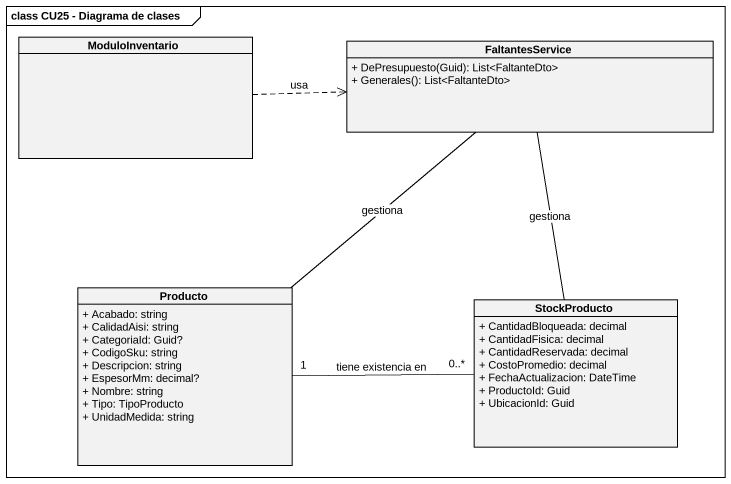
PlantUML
@startuml
mainframe class CU25 - Diagrama de clases
hide circle
hide empty members
skinparam classAttributeIconSize 0
class ModuloInventario
class FaltantesService {
  + DePresupuesto(Guid): List<FaltanteDto>
  + Generales(): List<FaltanteDto>
}
class Producto {
  + Acabado: string
  + CalidadAisi: string
  + CategoriaId: Guid?
  + CodigoSku: string
  + Descripcion: string
  + EspesorMm: decimal?
  + Nombre: string
  + Tipo: TipoProducto
  + UnidadMedida: string
}
class StockProducto {
  + CantidadBloqueada: decimal
  + CantidadFisica: decimal
  + CantidadReservada: decimal
  + CostoPromedio: decimal
  + FechaActualizacion: DateTime
  + ProductoId: Guid
  + UbicacionId: Guid
}
ModuloInventario .right.> FaltantesService : usa
FaltantesService -- Producto : gestiona
FaltantesService -- StockProducto : gestiona
Producto "1" -right- "0..*" StockProducto : tiene existencia en
@enduml
